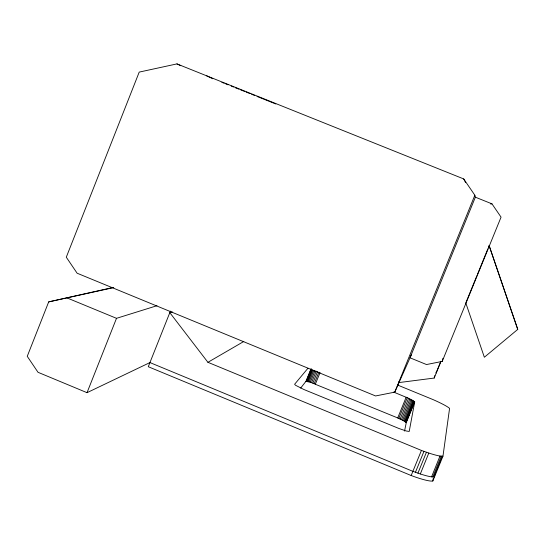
<?xml version="1.0" encoding="UTF-8"?>
<svg xmlns="http://www.w3.org/2000/svg" width="545" height="545" viewBox="0 0 545 545"><rect width="100%" height="100%" fill="white"/><g stroke="black" fill="none" stroke-linecap="round" stroke-linejoin="round"><path stroke-width="0.82" d="M170.435 311.093L148.288 366.724L411.175 475.526A30.329 4.244 22.6 0 0 432.812 481.01L442.969 456.185L449.577 408.389A24.723 2.541 22.4 0 0 433.091 399.614L397.768 385.117M434.767 475.206L434.501 476.875L431.586 476.848A29.546 4.067 22.6 0 1 420.324 473.973L412.885 471.343L149.943 362.568L87.03 392.679L38.021 372.296L27.25 356.321L48.689 301.889L111.759 287.753M432.812 481.01L433.22 478.51M393.606 392.066L408.621 398.3L414.718 401.829L409.206 431.449L406.059 430.959L399.015 428.52L303.81 389.471L295.485 385.24L294.62 384.266L307.939 368.27M404.54 431.068L406.257 422.702L403.641 420.76L397.441 417.824L310.33 382.215L305.909 381.377L300.67 388.094M411.346 354.829L394.764 392.141L375.566 395.956L77.111 273.209L66.292 257.206L139.213 72.097L176.948 63.901L463.706 178.93L474.845 195.233L475.356 197.181L410.024 357.806L426.497 364.544L442.213 361.41L442.908 358.358M436.463 371.404L436.055 373.039L440.871 361.24M398.688 381.766L400.262 382.413L434.188 378.06L434.801 375.614M87.03 392.679L116.501 318.328L156.98 305.711M305.949 381.364L310.923 369.054M306.195 381.302L311.161 369.006M306.685 381.323L311.645 369.026M307.36 381.425L312.006 369.905M308.204 381.609L312.85 370.096M309.199 381.875L313.845 370.368M310.33 382.215L314.969 370.716M311.563 382.617L316.202 371.125M312.878 383.081L317.517 371.595M314.247 383.591L318.886 372.106M315.419 384.055L320.058 372.569M431.586 476.848L439.999 456.036L442.969 456.185M394.764 392.141L474.845 195.233M417.926 473.169L426.435 452.241L428.806 453.045A30.357 3.829 22.5 0 0 439.999 456.036M420.324 473.973L428.806 453.045M432.784 476.964L441.212 456.192M397.721 417.947L406.161 397.223M398.831 418.424L407.272 397.7M400.173 419.03L408.621 398.3M401.44 419.63L409.888 398.892M402.605 420.209L411.059 399.465M403.641 420.76L412.102 400.003M404.533 421.271L412.994 400.507M405.248 421.735L413.716 400.95M405.787 422.13L414.261 401.331M406.12 422.457L414.602 401.645M406.229 422.654L414.718 401.829M434.188 378.06L440.898 361.601M476.984 275.532L465.791 302.972L484.355 357.241L517.75 329.391L489.09 245.434M477.624 273.965L487.857 248.874M488.497 247.307L489.137 245.741L517.75 329.391M442.213 361.41L501.059 217.148L491.965 203.85L475.356 197.181M411.175 475.526L421.428 450.422L426.435 452.241M415.44 472.29L423.969 451.362M433.766 476.977L442.206 456.24M172.22 311.822L169.815 312.66L207.924 362.309L243.778 341.49M48.689 301.889L113.762 287.59M490.629 204.028L491.965 203.85M221.842 82.322L224.186 83.262M225.753 83.889L228.096 84.829M231.223 86.083L233.573 87.03M235.133 87.656L239.044 89.223M240.611 89.85L244.521 91.417M246.088 92.044L249.998 93.617M251.558 94.244L254.685 95.498M257.036 96.438L275.804 103.972M67.314 298.04L116.501 318.328M207.924 362.309L421.428 450.422M176.948 63.901L180.777 65.707M206.644 75.816L212.775 78.752M463.706 178.93L465.628 182.643"/></g></svg>
